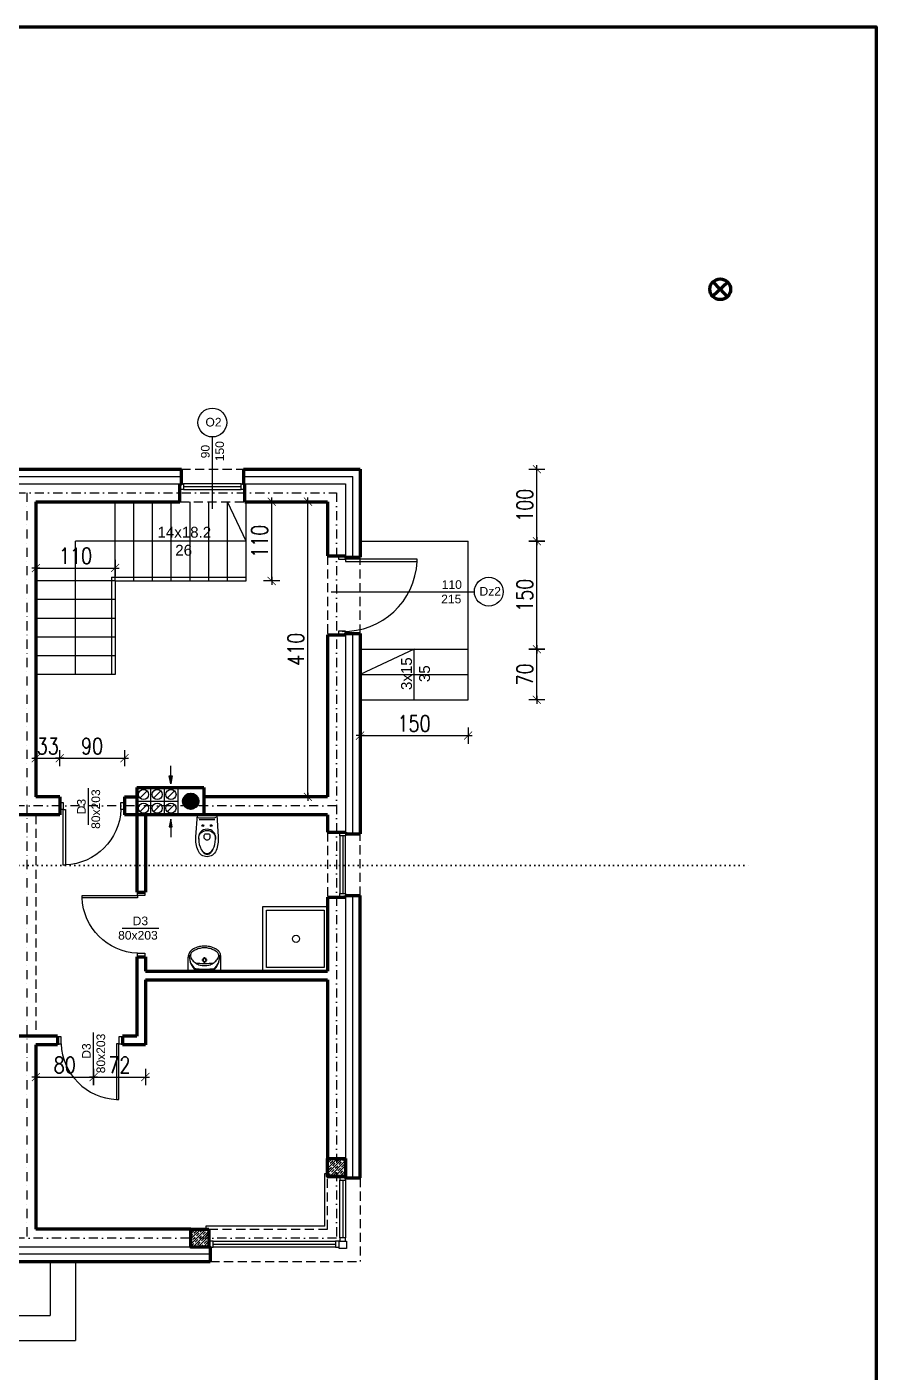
# Model space of a CAD drawing. Header units: millimetres. Extents: x 1606 to 6839, y -4024 to 5040.
# Drawn here: x 3896 to 5075, y 2800 to 4668 of the extents above; entities that cross this region are included whole.
import ezdxf

# ---------------------------------------------------------------- set-up
doc = ezdxf.new("R2010")
doc.units = ezdxf.units.MM
for name, pattern in [('DASHDOT', [25.4, 12.7, -6.35, 0, -6.35]), ('DASHED', [19.05, 12.7, -6.35]), ('DOT', [6.35, 0, -6.35])]:
    doc.linetypes.add(name, pattern=pattern)
doc.layers.get('0').update_dxf_attribs({"lineweight": 0})
for name, color, linetype, lineweight in [('A-meble', 254, 'Continuous', 5), ('A-murowane', 6, 'Continuous', 50), ('A-osie', 7, 'DASHDOT', 5), ('A-p.widokowa', 5, 'Continuous', 15), ('A-pod', 5, 'DASHED', 15), ('A-schody', 2, 'Continuous', 0), ('A-stolarka', 1, 'Continuous', 5), ('A-w.ocieplenie', 4, 'BATTING', 5), ('A-wykończenie', 4, 'Continuous', 5), ('A17_OPIS_WARSTW', 32, 'Continuous', 9), ('B-linia przekrojowa', 40, 'DOT', 25), ('B-materiały', 9, 'Continuous', 0), ('B-opis', 7, 'Continuous', 0)]:
    doc.layers.add(name, color=color, linetype=linetype, lineweight=lineweight)
doc.styles.add('APLUS', font='arial.ttf', dxfattribs={"width": 0.6})
doc.styles.add('ROMANS', font='romans.shx', dxfattribs={"width": 0.8})
doc.styles.get("Standard").update_dxf_attribs({"font": 'arial.ttf'})
doc.linetypes.add('BATTING', pattern='A,0.00254,-2.54,[134,ltypeshp.shx,S=2.54,R=0,X=-2.54,Y=0],-5.08,[134,ltypeshp.shx,S=2.54,R=180,X=2.54,Y=0],-2.54', length=10.16254)
doc.dimstyles.new('PM-100', dxfattribs={"dimscale": 2.8, "dimtxt": 8, "dimasz": 0.5, "dimexe": 0, "dimexo": 0, "dimgap": 2, "dimtad": 1, "dimdec": 1, "dimrnd": 0.1, "dimzin": 13, "dimdsep": 46, "dimtxsty": 'ROMANS', "dimblk": 'Q', "dimcen": 0, "dimse1": 1, "dimse2": 1, "dimclrd": 256, "dimclre": 251, "dimclrt": 41, "dimadec": 1, "dimazin": 0, "dimtfac": 1, "dimtdec": 1, "dimtix": 1, "dimtmove": 1, "dimatfit": 0, "dimldrblk": 'NONE', "dimfxl": 1, "dimtolj": 1, "dimtzin": 13, "dimlwd": -1, "dimlwe": 0, "dimarcsym": 0})

# ---------------------------------------------------------------- blocks, each defined once
blk = doc.blocks.new('A$C7FE075C5')
at = {"layer": 'A-stolarka'}
for p, q in [((-5, 0), (-85, 0)), ((-85, -4), (-5, -4)), ((-85, -8), (-5, -8))]:
    blk.add_line(p, q, dxfattribs=at)
for points in [[(-90, 0), (-85, 0), (-85, -8), (-90, -8), (-90, 0)], [(-5, 0), (0, 0), (0, -8), (-5, -8), (-5, 0)]]:
    blk.add_lwpolyline(points, dxfattribs=at)
blk = doc.blocks.new('A$C6DA452C0')
at = {"layer": 'A-stolarka'}
for p, q in [((175, 8), (5, 8)), ((175, 4), (5, 4)), ((5, 0), (175, 0))]:
    blk.add_line(p, q, dxfattribs=at)
for points in [[(5, 0), (0, 0), (0, 8), (5, 8), (5, 0)], [(180, 0), (175, 0), (175, 8), (180, 8), (180, 0)]]:
    blk.add_lwpolyline(points, dxfattribs=at)
blk = doc.blocks.new('A$C4D3D61A9')
at = {"layer": 'A-stolarka'}
for points in [[(5, 5), (8, 5), (8, 82), (5, 82)], [(0, -5), (5, -5), (5, 5), (0, 5)], [(85, -5), (90, -5), (90, 5), (85, 5)]]:
    blk.add_lwpolyline(points, close=True, dxfattribs=at)
blk.add_arc((4.8, 1.8), 80.2, 2.2624, 87.7376, dxfattribs=at)
blk = doc.blocks.new('A$C2DDC75EF')
at = {"layer": 'B-opis'}
blk.add_line((35, -4.9), (35, 46.1), dxfattribs=at)
at = {"layer": 'B-opis', "insert": (19.1, 9.7), "char_height": 12, "attachment_point": 1, "rotation": 90}
blk.add_mtext_dynamic_manual_height_columns('D3\\P\\pi-20.208;80x203', width=13.143, gutter_width=12.5, heights=[0], dxfattribs=at)
blk = doc.blocks.new('A$C7B764E71')
at = {"layer": 'A-meble'}
for points in [[(-90, 0), (-90, 90), (0, 90), (0, 0)], [(-85, 5), (-85, 85), (-5, 85), (-5, 5)]]:
    blk.add_lwpolyline(points, close=True, dxfattribs=at)
blk.add_circle((-43.9, 45), 5, dxfattribs=at)
at = {"layer": 'A-meble', "style": 'APLUS', "width": 0.8, "flags": 9}
blk.add_attdef('ESTCODE', (-90, 90), '', height=0.0213, dxfattribs=at)
blk = doc.blocks.new('A$C19D832B9')
at = {"layer": 'A-meble'}
blk.add_lwpolyline([(49.5, -12.6, -0.108747), (30.3, -15.5), (0, -13.5), (0, 13.5), (30.3, 15.5, -0.108747), (49.5, 12.6, -0.297002), (58.1, 0, -0.297002)], format="xyb", close=True, dxfattribs=at)
for points in [[(2.9, -13.7), (3.8, -11.4, 0.092626), (3.9, -10.6), (3.9, 10.3, 0.110215), (3.7, 11.1), (2.5, 13.7)], [(33.4, -11.5, 0.140223), (47.8, -8.2, 0.280577), (53.5, 0, 0.280577), (47.8, 8.2, 0.140223), (33.4, 11.5, 0.496783), (19.9, 0, 0.496783), (33.4, -11.5, -0.492052), (21.8, 0, -0.492052), (33.4, 11.5)], [(32.2, -3.9), (28.2, -3.9, -0.414214), (26.2, -1.9), (26.2, 0), (26.2, 1.8, -0.414214), (28.2, 3.8), (32.2, 3.8)], [(47.6, -8.4, 0.255814), (54.7, 0, 0.255814), (47.6, 8.4)]]:
    blk.add_lwpolyline(points, format="xyb", dxfattribs=at)
blk.add_lwpolyline([(6.1, -11), (6.1, 10.7)], dxfattribs=at)
for centre in [(14.8, 5.8), (14.8, -5.8)]:
    blk.add_circle(centre, 1.28, dxfattribs=at)
blk.add_arc((30.4, 0), 4.2, 294.6859, 65.3141, dxfattribs=at)
blk = doc.blocks.new('A$C40803298')
at = {"layer": 'A-meble', "linetype": 'Continuous'}
for p, q in [((0, -22.5), (0, 22.5)), ((0, 22.5), (19.5, 22.5)), ((0, 7.1), (0, -7.1)), ((15.6, 3.8), (15.6, 1.4)), ((11.8, 0), (14.2, 0)), ((15.6, -1.4), (15.6, -3.8)), ((17.1, 0), (19.5, 0)), ((0, -22.5), (19.5, -22.5))]:
    blk.add_line(p, q, dxfattribs=at)
for points in [[(22.5, 21.3), (20, 21.3), (17.5, 21), (15, 20.5), (12.5, 19.8), (10.2, 18.9), (7.9, 17.7), (5.7, 16.4), (3.7, 15)], [(22.5, 21.3), (20.1, 21.3), (17.8, 21), (15.4, 20.5), (13.1, 19.8), (10.9, 18.8), (8.8, 17.7), (6.8, 16.4), (5, 15)], [(20.7, 19.7), (19.2, 19.1), (17.8, 18.4), (16.5, 17.5), (15.2, 16.6), (14, 15.6), (12.9, 14.4), (11.9, 13.2), (11, 12)], [(29.2, 18.2), (28.2, 19.2), (27.2, 20.1), (26.1, 20.9), (24.9, 21.5), (23.6, 22), (22.2, 22.3), (20.9, 22.5), (19.5, 22.5)], [(26.4, 17.4), (25.9, 18), (25.2, 18.5), (24.6, 18.9), (23.8, 19.2), (23.1, 19.5), (22.3, 19.7), (21.5, 19.7), (20.7, 19.7)], [(2.4, 12.9), (2, 11.3), (1.7, 9.7), (1.5, 8.1), (1.3, 6.5), (1.1, 4.9), (1, 3.2), (0.9, 1.6), (0.9, 0)], [(0.9, 0), (0.9, -1.6), (1, -3.2), (1.1, -4.8), (1.3, -6.5), (1.5, -8.1), (1.7, -9.7), (2, -11.3), (2.3, -12.9)], [(3.7, 15), (3.4, 14.7), (3.2, 14.5), (3, 14.3), (2.8, 14), (2.7, 13.8), (2.6, 13.5), (2.4, 13.2), (2.4, 12.9)], [(3.7, 12.7), (3.5, 11.1), (3.3, 9.5), (3.1, 7.9), (3, 6.4), (2.9, 4.8), (2.8, 3.2), (2.8, 1.6), (2.8, 0)], [(2.8, 0), (2.8, -1.6), (2.8, -3.2), (2.9, -4.8), (3, -6.3), (3.1, -7.9), (3.3, -9.5), (3.5, -11.1), (3.7, -12.7)], [(5, 15), (4.7, 14.8), (4.5, 14.5), (4.3, 14.2), (4.1, 13.9), (4, 13.6), (3.8, 13.3), (3.8, 13), (3.7, 12.7)], [(11, 12), (10.2, 10.6), (9.6, 9.2), (9, 7.7), (8.6, 6.2), (8.3, 4.7), (8.1, 3.1), (8, 1.6), (8.1, 0)], [(8.1, 0), (8, -1.6), (8.1, -3.1), (8.3, -4.7), (8.6, -6.2), (9, -7.7), (9.6, -9.2), (10.2, -10.6), (11, -12)], [(11.7, 12.6), (11.3, 9.4), (11, 6.3), (10.8, 3.2), (10.7, 0), (10.8, -3.2), (11, -6.3), (11.3, -9.5), (11.7, -12.6)], [(31.7, 6.2), (31.4, 7.7), (30.9, 9.2), (30.4, 10.7), (29.8, 12.1), (29.1, 13.5), (28.3, 14.9), (27.4, 16.2), (26.4, 17.4)], [(31.1, 15.2), (30.9, 15.6), (30.7, 16), (30.5, 16.4), (30.2, 16.8), (30, 17.2), (29.7, 17.5), (29.4, 17.9), (29.2, 18.2)], [(34.9, 1.6), (34.8, 3.3), (34.5, 5.1), (34.2, 6.9), (33.7, 8.6), (33.2, 10.3), (32.6, 12), (31.9, 13.6), (31.1, 15.2)], [(31.7, -6.2), (32, -4.7), (32.3, -3.1), (32.4, -1.6), (32.4, 0), (32.4, 1.6), (32.3, 3.1), (32, 4.7), (31.7, 6.2)], [(34.9, -1.6), (35, -1.2), (35, -0.8), (35, -0.4), (35, 0), (35, 0.4), (35, 0.8), (35, 1.2), (34.9, 1.6)], [(2.3, -12.9), (2.4, -13.2), (2.5, -13.4), (2.7, -13.7), (2.8, -14), (3, -14.3), (3.2, -14.5), (3.4, -14.7), (3.7, -14.9)], [(3.7, -12.7), (3.7, -13), (3.8, -13.3), (3.9, -13.6), (4.1, -13.9), (4.3, -14.2), (4.5, -14.5), (4.7, -14.7), (4.9, -15)], [(3.7, -14.9), (5.7, -16.4), (7.9, -17.7), (10.1, -18.8), (12.5, -19.8), (14.9, -20.5), (17.4, -21), (19.9, -21.3), (22.5, -21.3)], [(4.9, -15), (6.8, -16.4), (8.8, -17.7), (10.9, -18.8), (13.1, -19.7), (15.4, -20.5), (17.7, -21), (20.1, -21.3), (22.5, -21.3)], [(11, -12), (11.9, -13.2), (12.9, -14.4), (14, -15.6), (15.2, -16.6), (16.5, -17.5), (17.8, -18.4), (19.2, -19.1), (20.7, -19.7)], [(19.5, -22.5), (20.9, -22.5), (22.2, -22.3), (23.6, -22), (24.9, -21.5), (26.1, -20.9), (27.2, -20.1), (28.2, -19.2), (29.2, -18.2)], [(20.7, -19.7), (21.5, -19.7), (22.3, -19.7), (23.1, -19.5), (23.8, -19.2), (24.6, -18.9), (25.2, -18.5), (25.9, -18), (26.4, -17.4)], [(26.4, -17.4), (27.4, -16.2), (28.3, -14.9), (29.1, -13.5), (29.8, -12.1), (30.4, -10.7), (30.9, -9.2), (31.4, -7.7), (31.7, -6.2)], [(29.2, -18.2), (29.4, -17.9), (29.7, -17.5), (30, -17.2), (30.2, -16.8), (30.5, -16.4), (30.7, -16), (30.9, -15.6), (31.1, -15.2)], [(31.1, -15.2), (31.9, -13.6), (32.6, -12), (33.2, -10.3), (33.7, -8.6), (34.2, -6.9), (34.5, -5.1), (34.8, -3.3), (34.9, -1.6)]]:
    blk.add_lwpolyline(points, dxfattribs=at)
for points in [[(12.7, 0), (13.5, -2.1), (15.6, -2.9), (17.8, -2.1), (18.6, 0), (17.8, 2.1), (15.6, 2.9), (13.5, 2.1)], [(13.5, 0), (14.1, -1.5), (15.6, -2.1), (17.2, -1.5), (17.8, 0), (17.2, 1.5), (15.6, 2.1), (14.1, 1.5)]]:
    blk.add_lwpolyline(points, close=True, dxfattribs=at)
blk = doc.blocks.new('A$C206D636A')
at = {"layer": 'A-murowane'}
h = blk.add_hatch(color=256, dxfattribs=at)
h.dxf.hatch_style = 1
h.paths.add_polyline_path([(-180, -416, 1), (-200, -416, 0.178765), (-197.6, -422.5), (-182.4, -422.5, 0.178765)])
h.paths.add_polyline_path([(-182.4, -422.5), (-197.6, -422.5, 0.460566)])
for p, q in [((-265, -397), (-265, -435)), ((-265, -397), (-172, -397)), ((-172, -397), (-172, -435))]:
    blk.add_line(p, q, dxfattribs=at)
blk.add_circle((-190, -416), 10, dxfattribs=at)
at = {"layer": 'B-materiały'}
for p, q in [((-260.4, -411.4), (-250.6, -401.6)), ((-246, -397), (-246, -435)), ((-241.4, -411.4), (-231.6, -401.6)), ((-227, -397), (-227, -435)), ((-222.4, -411.4), (-212.6, -401.6)), ((-208, -397), (-208, -435)), ((-265, -416), (-208, -416)), ((-260.4, -430.4), (-250.6, -420.6)), ((-241.4, -430.4), (-231.6, -420.6)), ((-222.4, -430.4), (-212.6, -420.6))]:
    blk.add_line(p, q, dxfattribs=at)
for centre in [(-255.5, -406.5), (-236.5, -406.5), (-217.5, -406.5), (-255.5, -425.5), (-236.5, -425.5), (-217.5, -425.5)]:
    blk.add_circle(centre, 7, dxfattribs=at)
blk = doc.blocks.new('A$C3D9378BC')
at = {"layer": 'A-p.widokowa'}
h = blk.add_hatch(color=256, dxfattribs=at)
h.dxf.hatch_style = 1
h.paths.add_polyline_path([(2, 25), (0, 14.1), (3.9, 14.1)])
blk.add_lwpolyline([(3.9, 14.1), (2, 25), (0, 14.1)], close=True, dxfattribs=at)
blk.add_lwpolyline([(2, 14.1), (2, 0)], dxfattribs=at)
blk = doc.blocks.new('A$C31ED699E')
at = {"layer": 'A-stolarka'}
for points in [[(-10, 110), (-10, 105), (0, 105), (0, 110)], [(0, 105), (0, 102), (99.1, 102), (99.1, 105)], [(-10, 5), (-10, 0), (0, 0), (0, 5)]]:
    blk.add_lwpolyline(points, close=True, dxfattribs=at)
blk.add_arc((-2.6, 106.8), 101.9, 268.6726, 357.2758, dxfattribs=at)
blk = doc.blocks.new('Q')
for p, q in [((-4, 0), (4, 0)), ((0, 8), (0, -8))]:
    blk.add_line(p, q)
at = {"const_width": 0.7}
blk.add_lwpolyline([(4, 4), (-4, -4)], dxfattribs=at)
blk = doc.blocks.new('*D35')
at = {"layer": 'A17_OPIS_WARSTW', "transparency": 16777216}
blk.add_line((4359.7, 3683.8), (4506.9, 3683.8), dxfattribs=at)
at = {"layer": 'Defpoints', "color": 0, "transparency": 16777216}
for p in [(4358.3, 3733.7), (4508.3, 3733.7), (4508.3, 3683.8)]:
    blk.add_point(p, dxfattribs=at)
at = {"layer": 'A17_OPIS_WARSTW', "transparency": 16777216, "xscale": 1.4, "yscale": 1.4, "zscale": 1.4, "rotation": 180}
blk.add_blockref('Q', (4358.3, 3683.8), dxfattribs=at)
at = {"layer": 'A17_OPIS_WARSTW', "transparency": 16777216, "xscale": 1.4, "yscale": 1.4, "zscale": 1.4}
blk.add_blockref('Q', (4508.3, 3683.8), dxfattribs=at)
at = {"layer": 'A17_OPIS_WARSTW', "color": 41, "transparency": 16777216, "insert": (4433.3, 3700.6), "char_height": 22.4, "attachment_point": 5, "style": 'ROMANS'}
blk.add_mtext('\\A1;150', dxfattribs=at)
blk = doc.blocks.new('_None')
blk = doc.blocks.new('*D36')
at = {"layer": 'A17_OPIS_WARSTW', "transparency": 16777216}
blk.add_line((4603.8, 3735.1), (4603.8, 3802.3), dxfattribs=at)
at = {"layer": 'Defpoints', "color": 0, "transparency": 16777216}
for p in [(4533.3, 3803.7), (4603.8, 3803.7), (4533.3, 3733.7)]:
    blk.add_point(p, dxfattribs=at)
at = {"layer": 'A17_OPIS_WARSTW', "transparency": 16777216, "xscale": 1.4, "yscale": 1.4, "zscale": 1.4}
for p, rotation in [((4603.8, 3803.7), 90), ((4603.8, 3733.7), 270)]:
    blk.add_blockref('Q', p, dxfattribs=dict(at, rotation=rotation))
at = {"layer": 'A17_OPIS_WARSTW', "color": 41, "transparency": 16777216, "insert": (4587, 3768.7), "char_height": 22.4, "attachment_point": 5, "rotation": 90, "style": 'ROMANS'}
blk.add_mtext('\\A1;70', dxfattribs=at)
blk = doc.blocks.new('*D37')
at = {"layer": 'A17_OPIS_WARSTW', "transparency": 16777216}
blk.add_line((4603.8, 3805.1), (4603.8, 3952.3), dxfattribs=at)
at = {"layer": 'Defpoints', "color": 0, "transparency": 16777216}
for p in [(4533.3, 3953.7), (4603.8, 3953.7), (4508.3, 3803.7)]:
    blk.add_point(p, dxfattribs=at)
at = {"layer": 'A17_OPIS_WARSTW', "transparency": 16777216, "xscale": 1.4, "yscale": 1.4, "zscale": 1.4}
for p, rotation in [((4603.8, 3953.7), 90), ((4603.8, 3803.7), 270)]:
    blk.add_blockref('Q', p, dxfattribs=dict(at, rotation=rotation))
at = {"layer": 'A17_OPIS_WARSTW', "color": 41, "transparency": 16777216, "insert": (4587, 3878.7), "char_height": 22.4, "attachment_point": 5, "rotation": 90, "style": 'ROMANS'}
blk.add_mtext('\\A1;150', dxfattribs=at)
blk = doc.blocks.new('*D38')
at = {"layer": 'A17_OPIS_WARSTW', "transparency": 16777216}
blk.add_line((4603.8, 3955.1), (4603.8, 4052.3), dxfattribs=at)
at = {"layer": 'Defpoints', "color": 0, "transparency": 16777216}
for p in [(4383.3, 4053.7), (4603.8, 4053.7), (4533.3, 3953.7)]:
    blk.add_point(p, dxfattribs=at)
at = {"layer": 'A17_OPIS_WARSTW', "transparency": 16777216, "xscale": 1.4, "yscale": 1.4, "zscale": 1.4}
for p, rotation in [((4603.8, 4053.7), 90), ((4603.8, 3953.7), 270)]:
    blk.add_blockref('Q', p, dxfattribs=dict(at, rotation=rotation))
at = {"layer": 'A17_OPIS_WARSTW', "color": 41, "transparency": 16777216, "insert": (4587, 4003.7), "char_height": 22.4, "attachment_point": 5, "rotation": 90, "style": 'ROMANS'}
blk.add_mtext('\\A1;100', dxfattribs=at)
blk = doc.blocks.new('*D39')
at = {"layer": 'A17_OPIS_WARSTW', "transparency": 16777216}
blk.add_line((3909.7, 3916.6), (4016.9, 3916.6), dxfattribs=at)
at = {"layer": 'Defpoints', "color": 0, "transparency": 16777216}
for p in [(4018.3, 3916.6), (3908.3, 3898.7), (4018.3, 3898.7)]:
    blk.add_point(p, dxfattribs=at)
at = {"layer": 'A17_OPIS_WARSTW', "transparency": 16777216, "xscale": 1.4, "yscale": 1.4, "zscale": 1.4, "rotation": 180}
blk.add_blockref('Q', (3908.3, 3916.6), dxfattribs=at)
at = {"layer": 'A17_OPIS_WARSTW', "transparency": 16777216, "xscale": 1.4, "yscale": 1.4, "zscale": 1.4}
blk.add_blockref('Q', (4018.3, 3916.6), dxfattribs=at)
at = {"layer": 'A17_OPIS_WARSTW', "color": 41, "transparency": 16777216, "insert": (3963.3, 3933.4), "char_height": 22.4, "attachment_point": 5, "style": 'ROMANS'}
blk.add_mtext('\\A1;110', dxfattribs=at)
blk = doc.blocks.new('*D40')
at = {"layer": 'A17_OPIS_WARSTW', "transparency": 16777216}
blk.add_line((4235.7, 3900.1), (4235.7, 4007.3), dxfattribs=at)
at = {"layer": 'Defpoints', "color": 0, "transparency": 16777216}
for p in [(4200.3, 4008.7), (4235.7, 4008.7), (4200.3, 3898.7)]:
    blk.add_point(p, dxfattribs=at)
at = {"layer": 'A17_OPIS_WARSTW', "transparency": 16777216, "xscale": 1.4, "yscale": 1.4, "zscale": 1.4}
for p, rotation in [((4235.7, 4008.7), 90), ((4235.7, 3898.7), 270)]:
    blk.add_blockref('Q', p, dxfattribs=dict(at, rotation=rotation))
at = {"layer": 'A17_OPIS_WARSTW', "color": 41, "transparency": 16777216, "insert": (4218.9, 3953.7), "char_height": 22.4, "attachment_point": 5, "rotation": 90, "style": 'ROMANS'}
blk.add_mtext('\\A1;110', dxfattribs=at)
blk = doc.blocks.new('*D41')
at = {"layer": 'A17_OPIS_WARSTW', "transparency": 16777216}
blk.add_line((4286, 3600.1), (4286, 4007.3), dxfattribs=at)
at = {"layer": 'Defpoints', "color": 0, "transparency": 16777216}
for p in [(4286, 4008.7), (4313.3, 4008.7), (4313.3, 3598.7)]:
    blk.add_point(p, dxfattribs=at)
at = {"layer": 'A17_OPIS_WARSTW', "transparency": 16777216, "xscale": 1.4, "yscale": 1.4, "zscale": 1.4}
for p, rotation in [((4286, 4008.7), 90), ((4286, 3598.7), 270)]:
    blk.add_blockref('Q', p, dxfattribs=dict(at, rotation=rotation))
at = {"layer": 'A17_OPIS_WARSTW', "color": 41, "transparency": 16777216, "insert": (4269.2, 3803.7), "char_height": 22.4, "attachment_point": 5, "rotation": 90, "style": 'ROMANS'}
blk.add_mtext('\\A1;410', dxfattribs=at)
blk = doc.blocks.new('*D42')
at = {"layer": 'A17_OPIS_WARSTW', "transparency": 16777216}
for p, q in [((3906.9, 3652.5), (3905.5, 3652.5)), ((3908.3, 3652.5), (3941.3, 3652.5)), ((3942.7, 3652.5), (3944.1, 3652.5))]:
    blk.add_line(p, q, dxfattribs=at)
at = {"layer": 'Defpoints', "color": 0, "transparency": 16777216}
for p in [(3941.3, 3652.5), (3908.3, 3598.7), (3941.3, 3598.7)]:
    blk.add_point(p, dxfattribs=at)
at = {"layer": 'A17_OPIS_WARSTW', "transparency": 16777216, "xscale": 1.4, "yscale": 1.4, "zscale": 1.4}
blk.add_blockref('Q', (3908.3, 3652.5), dxfattribs=at)
at = {"layer": 'A17_OPIS_WARSTW', "transparency": 16777216, "xscale": 1.4, "yscale": 1.4, "zscale": 1.4, "rotation": 180}
blk.add_blockref('Q', (3941.3, 3652.5), dxfattribs=at)
at = {"layer": 'A17_OPIS_WARSTW', "color": 41, "transparency": 16777216, "insert": (3924.8, 3669.3), "char_height": 22.4, "attachment_point": 5, "style": 'ROMANS'}
blk.add_mtext('\\A1;33', dxfattribs=at)
blk = doc.blocks.new('*D43')
at = {"layer": 'A17_OPIS_WARSTW', "transparency": 16777216}
blk.add_line((3942.7, 3652.5), (4029.9, 3652.5), dxfattribs=at)
at = {"layer": 'Defpoints', "color": 0, "transparency": 16777216}
for p in [(4031.3, 3652.5), (3941.3, 3598.7), (4031.3, 3598.7)]:
    blk.add_point(p, dxfattribs=at)
at = {"layer": 'A17_OPIS_WARSTW', "transparency": 16777216, "xscale": 1.4, "yscale": 1.4, "zscale": 1.4, "rotation": 180}
blk.add_blockref('Q', (3941.3, 3652.5), dxfattribs=at)
at = {"layer": 'A17_OPIS_WARSTW', "transparency": 16777216, "xscale": 1.4, "yscale": 1.4, "zscale": 1.4}
blk.add_blockref('Q', (4031.3, 3652.5), dxfattribs=at)
at = {"layer": 'A17_OPIS_WARSTW', "color": 41, "transparency": 16777216, "insert": (3986.3, 3669.3), "char_height": 22.4, "attachment_point": 5, "style": 'ROMANS'}
blk.add_mtext('\\A1;90', dxfattribs=at)
blk = doc.blocks.new('*D44')
at = {"layer": 'A17_OPIS_WARSTW', "transparency": 16777216}
blk.add_line((3909.7, 3209.7), (3986.9, 3209.7), dxfattribs=at)
at = {"layer": 'Defpoints', "color": 0, "transparency": 16777216}
for p in [(3908.3, 3254.7), (3988.3, 3254.7), (3988.3, 3209.7)]:
    blk.add_point(p, dxfattribs=at)
at = {"layer": 'A17_OPIS_WARSTW', "transparency": 16777216, "xscale": 1.4, "yscale": 1.4, "zscale": 1.4, "rotation": 180}
blk.add_blockref('Q', (3908.3, 3209.7), dxfattribs=at)
at = {"layer": 'A17_OPIS_WARSTW', "transparency": 16777216, "xscale": 1.4, "yscale": 1.4, "zscale": 1.4}
blk.add_blockref('Q', (3988.3, 3209.7), dxfattribs=at)
at = {"layer": 'A17_OPIS_WARSTW', "color": 41, "transparency": 16777216, "insert": (3948.3, 3226.5), "char_height": 22.4, "attachment_point": 5, "style": 'ROMANS'}
blk.add_mtext('\\A1;80', dxfattribs=at)
blk = doc.blocks.new('*D45')
at = {"layer": 'A17_OPIS_WARSTW', "transparency": 16777216}
blk.add_line((3989.7, 3209.7), (4058.9, 3209.7), dxfattribs=at)
at = {"layer": 'Defpoints', "color": 0, "transparency": 16777216}
for p in [(4060.3, 3254.7), (3988.3, 3209.7), (4060.3, 3209.7)]:
    blk.add_point(p, dxfattribs=at)
at = {"layer": 'A17_OPIS_WARSTW', "transparency": 16777216, "xscale": 1.4, "yscale": 1.4, "zscale": 1.4, "rotation": 180}
blk.add_blockref('Q', (3988.3, 3209.7), dxfattribs=at)
at = {"layer": 'A17_OPIS_WARSTW', "transparency": 16777216, "xscale": 1.4, "yscale": 1.4, "zscale": 1.4}
blk.add_blockref('Q', (4060.3, 3209.7), dxfattribs=at)
at = {"layer": 'A17_OPIS_WARSTW', "color": 41, "transparency": 16777216, "insert": (4024.3, 3226.5), "char_height": 22.4, "attachment_point": 5, "style": 'ROMANS'}
blk.add_mtext('\\A1;72', dxfattribs=at)

msp = doc.modelspace()

# ---------------------------------------------------------------- hatches: boundary and pattern name
at = {"layer": 'B-materiały'}
h = msp.add_hatch(dxfattribs=at)
h.set_pattern_fill('JIS_STN_1E', color=256, scale=5)
h.paths.add_polyline_path([(4338.32, 3096.67), (4338.32, 3071.67), (4313.32, 3071.67), (4313.32, 3096.67)])
h = msp.add_hatch(dxfattribs=at)
h.set_pattern_fill('JIS_STN_1E', color=256, scale=5)
h.paths.add_polyline_path([(4148.32, 2998.67), (4148.32, 2973.67), (4123.32, 2973.67), (4123.32, 2998.67)])

# ---------------------------------------------------------------- linework, layer by layer
at = {"layer": 'A-murowane'}
for p, q in [((4868.83, 4313.51), (4847.82, 4293.82)), ((4858.32, 4303.67), (4848.48, 4314.17)), ((4858.32, 4303.67), (4868.17, 4293.16)), ((3831.32, 4053.67), (4110.32, 4053.67)), ((4196.32, 4053.67), (4358.32, 4053.67)), ((4358.32, 4053.67), (4358.32, 3931.67)), ((4108.32, 4008.67), (4108.32, 4033.67)), ((4198.32, 4008.67), (4198.32, 4033.67)), ((3908.32, 4008.67), (4108.32, 4008.67)), ((3908.32, 4008.67), (3908.32, 3598.67)), ((4198.32, 4008.67), (4313.32, 4008.67)), ((4313.32, 4008.67), (4313.32, 3933.67)), ((4313.32, 3933.67), (4338.32, 3933.67)), ((4313.32, 3823.67), (4338.32, 3823.67)), ((4313.32, 3823.67), (4313.32, 3598.67)), ((4358.32, 3825.67), (4358.32, 3547.67)), ((3941.32, 3598.67), (3908.32, 3598.67)), ((3941.32, 3598.67), (3941.32, 3573.67)), ((4031.32, 3598.67), (4031.32, 3573.67)), ((4031.32, 3598.67), (4048.32, 3598.67)), ((4131.32, 3598.67), (4130.32, 3598.67)), ((4313.32, 3598.67), (4141.32, 3598.67)), ((3941.32, 3573.67), (3439.32, 3573.67)), ((4313.32, 3573.67), (4031.32, 3573.67)), ((4048.32, 3573.67), (4048.32, 3466.67)), ((4060.32, 3573.67), (4060.32, 3466.67)), ((4313.32, 3573.67), (4313.32, 3549.67)), ((4313.32, 3549.67), (4338.32, 3549.67)), ((4338.32, 3549.67), (4338.32, 3547.67)), ((4338.32, 3547.67), (4358.32, 3547.67)), ((4048.32, 3466.67), (4060.32, 3466.67)), ((4313.32, 3459.67), (4338.32, 3459.67)), ((4313.32, 3459.67), (4313.32, 3356.67)), ((4338.32, 3461.67), (4358.32, 3461.67)), ((4338.32, 3459.67), (4338.32, 3461.67)), ((4358.32, 3069.67), (4358.32, 3461.67)), ((4048.32, 3376.67), (4060.32, 3376.67)), ((4048.32, 3376.67), (4048.32, 3266.67)), ((4060.32, 3376.67), (4060.32, 3356.67)), ((4060.32, 3356.67), (4313.32, 3356.67)), ((4060.32, 3344.67), (4313.32, 3344.67)), ((4060.32, 3344.67), (4060.32, 3254.67)), ((4313.32, 3344.67), (4313.32, 3096.67)), ((3938.32, 3266.67), (3748.32, 3266.67)), ((3908.32, 3254.67), (3908.32, 2998.67)), ((3938.32, 3254.67), (3908.32, 3254.67)), ((3938.32, 3266.67), (3938.32, 3254.67)), ((4048.32, 3266.67), (4028.32, 3266.67)), ((4028.32, 3266.67), (4028.32, 3254.67)), ((4060.32, 3254.67), (4028.32, 3254.67)), ((4313.32, 3071.67), (4338.32, 3071.67)), ((4123.32, 2998.67), (3908.32, 2998.67)), ((3863.32, 2953.67), (4150.32, 2953.67))]:
    msp.add_line(p, q, dxfattribs=at)
at = {"layer": 'A-murowane', "color": 1}
msp.add_lwpolyline([(2727.36, 4668), (5074.74, 4668), (5074.74, 673.43), (2727.36, 673.43)], close=True, dxfattribs=at)
at = {"layer": 'A-murowane'}
for points in [[(4108.32, 4033.67), (4110.32, 4033.67), (4110.32, 4053.67)], [(4196.32, 4053.67), (4196.32, 4033.67), (4198.32, 4033.67)], [(4338.32, 3933.67), (4338.32, 3931.67), (4358.32, 3931.67)], [(4338.32, 3823.67), (4338.32, 3825.67), (4358.32, 3825.67)], [(4338.32, 3071.67), (4338.32, 3069.67), (4358.32, 3069.67)], [(4148.32, 2973.67), (4150.32, 2973.67), (4150.32, 2953.67)]]:
    msp.add_lwpolyline(points, dxfattribs=at)
for points in [[(4338.32, 3096.67), (4338.32, 3071.67), (4313.32, 3071.67), (4313.32, 3096.67)], [(4148.32, 2998.67), (4148.32, 2973.67), (4123.32, 2973.67), (4123.32, 2998.67)]]:
    msp.add_lwpolyline(points, close=True, dxfattribs=at)
msp.add_circle((4858.32, 4303.67), 14.4, dxfattribs=at)
at = {"layer": 'A-osie'}
for p, q in [((3090.82, 4021.17), (4325.82, 4021.17)), ((3895.82, 4021.17), (3895.82, 2986.17)), ((4325.82, 4021.17), (4325.82, 2986.17)), ((4325.82, 3586.17), (3090.82, 3586.17)), ((4325.82, 2986.17), (3090.82, 2986.17))]:
    msp.add_line(p, q, dxfattribs=at)
at = {"layer": 'A-p.widokowa'}
for points in [[(4309.32, 3002.67), (4309.32, 3075.67), (4313.32, 3075.67)], [(4309.32, 3002.67), (4144.32, 3002.67), (4144.32, 2998.67)]]:
    msp.add_lwpolyline(points, dxfattribs=at)
at = {"layer": 'A-pod'}
for p, q in [((4110.32, 4053.67), (4196.32, 4053.67)), ((4108.32, 4008.67), (4198.32, 4008.67)), ((4313.32, 3933.67), (4313.32, 3823.67)), ((4358.32, 3825.67), (4358.32, 3931.67)), ((3908.32, 3573.67), (3908.32, 3266.67)), ((4313.32, 3549.67), (4313.32, 3459.67)), ((4358.32, 3461.67), (4358.32, 3547.67)), ((4313.32, 2998.67), (4313.32, 3071.67)), ((4358.32, 3069.67), (4358.32, 2953.67)), ((4148.32, 2998.67), (4313.32, 2998.67)), ((4150.32, 2953.67), (4358.32, 2953.67))]:
    msp.add_line(p, q, dxfattribs=at)
at = {"layer": 'A-schody'}
for p, q in [((4018.32, 3898.67), (4018.32, 4008.67)), ((4044.32, 3898.67), (4044.32, 4008.67)), ((4070.32, 3898.67), (4070.32, 4008.67)), ((4096.32, 3898.67), (4096.32, 4008.67)), ((4122.32, 3898.67), (4122.32, 4008.67)), ((4148.32, 3898.67), (4148.32, 4008.67)), ((4174.32, 3898.67), (4174.32, 4008.67)), ((4200.32, 3953.67), (4174.32, 4008.67)), ((4200.32, 3898.67), (4200.32, 4008.67)), ((4200.32, 3953.67), (3963.32, 3953.67)), ((3963.32, 3768.67), (3963.32, 3953.67)), ((4358.32, 3953.67), (4508.32, 3953.67)), ((4508.32, 3733.67), (4508.32, 3953.67)), ((4018.32, 3898.67), (3908.32, 3898.67)), ((4013.32, 3903.67), (4013.32, 3768.67)), ((4013.32, 3903.67), (4200.32, 3903.67)), ((4018.32, 3898.67), (4018.32, 3768.67)), ((4018.32, 3898.67), (4200.32, 3898.67)), ((4018.32, 3872.67), (3908.32, 3872.67)), ((4018.32, 3846.67), (3908.32, 3846.67)), ((4018.32, 3820.67), (3908.32, 3820.67)), ((4018.32, 3794.67), (3908.32, 3794.67)), ((4358.32, 3803.67), (4508.32, 3803.67)), ((4433.32, 3803.67), (4358.32, 3768.67)), ((4433.32, 3733.67), (4433.32, 3803.67)), ((4018.32, 3768.67), (3908.32, 3768.67)), ((4358.32, 3768.67), (4508.32, 3768.67)), ((4358.32, 3733.67), (4508.32, 3733.67)), ((3928.32, 2953.67), (3928.32, 2878.67)), ((3963.32, 2953.67), (3963.32, 2843.67)), ((3488.32, 2878.67), (3928.32, 2878.67)), ((3453.32, 2843.67), (3963.32, 2843.67))]:
    msp.add_line(p, q, dxfattribs=at)
at = {"layer": 'A-stolarka'}
msp.add_lwpolyline([(4339.32, 2981.67), (4339.32, 2971.67), (4329.32, 2971.67), (4329.32, 2981.67), (4339.32, 2981.67)], dxfattribs=at)
at = {"layer": 'A-w.ocieplenie'}
for p, q in [((3831.32, 4043.67), (4110.32, 4043.67)), ((4196.32, 4043.67), (4348.32, 4043.67)), ((4348.32, 3931.67), (4348.32, 4043.67)), ((4348.32, 3547.67), (4348.32, 3825.67)), ((4348.32, 3069.67), (4348.32, 3461.67)), ((4150.32, 2963.67), (3873.32, 2963.67))]:
    msp.add_line(p, q, dxfattribs=at)
at = {"layer": 'A-wykończenie'}
for p, q in [((3833.32, 4033.67), (4108.32, 4033.67)), ((4108.32, 4033.67), (4110.32, 4033.67)), ((4196.32, 4033.67), (4338.32, 4033.67)), ((4338.32, 4033.67), (4338.32, 3933.67)), ((4338.32, 3933.67), (4338.32, 3931.67)), ((4338.32, 3823.67), (4338.32, 3825.67)), ((4338.32, 3823.67), (4338.32, 3549.67)), ((4338.32, 3549.67), (4338.32, 3547.67)), ((4338.32, 3459.67), (4338.32, 3461.67)), ((4338.32, 3459.67), (4338.32, 3096.67)), ((4123.32, 2973.67), (3883.32, 2973.67))]:
    msp.add_line(p, q, dxfattribs=at)
at = {"layer": 'B-linia przekrojowa'}
msp.add_line((2872.15, 3503.67), (4901.47, 3503.67), dxfattribs=at)
at = {"layer": 'B-opis'}
for p, q in [((4153.32, 3998.67), (4153.32, 4098.53)), ((4318.32, 3883.67), (4516.99, 3883.67))]:
    msp.add_line(p, q, dxfattribs=at)
for centre in [(4153.32, 4118.53), (4536.99, 3883.67)]:
    msp.add_circle(centre, 20, dxfattribs=at)

# ---------------------------------------------------------------- block references
for name, p in [('A$C31ED699E', (4338.32, 3823.67)), ('A$C206D636A', (4313.32, 4008.67))]:
    msp.add_blockref(name, p)
at = {"layer": 'A-meble'}
for name, p, rotation in [('A$C19D832B9', (4145.95, 3573.67), 270), ('A$C40803298', (4142.41, 3356.67), 90)]:
    msp.add_blockref(name, p, dxfattribs=dict(at, rotation=rotation))
at = {"layer": 'A-p.widokowa', "xscale": -1, "rotation": 180}
msp.add_blockref('A$C3D9378BC', (4093.53, 3642.03), dxfattribs=at)
at = {"layer": 'A-p.widokowa'}
msp.add_blockref('A$C3D9378BC', (4093.53, 3542.99), dxfattribs=at)
at = {"layer": 'A-schody'}
msp.add_blockref('A$C7B764E71', (4313.32, 3356.67), dxfattribs=at)
at = {"layer": 'A-stolarka'}
for name, p in [('A$C7FE075C5', (4198.32, 4033.67)), ('A$C2DDC75EF', (3946.32, 3564.81)), ('A$C2DDC75EF', (3953.32, 3225.44))]:
    msp.add_blockref(name, p, dxfattribs=at)
at = {"layer": 'A-stolarka', "xscale": -1}
for name, p, rotation in [('A$C4D3D61A9', (3941.32, 3586.17), 180), ('A$C4D3D61A9', (4054.32, 3466.67), 90), ('A$C7FE075C5', (4330.32, 2981.67), 90.00000000000416), ('A$C6DA452C0', (4329.32, 2973.67), 4.156675004196587e-12)]:
    msp.add_blockref(name, p, dxfattribs=dict(at, rotation=rotation))
at = {"layer": 'A-stolarka'}
for name, p, rotation in [('A$C7FE075C5', (4338.32, 3459.67), 270), ('A$C2DDC75EF', (4032.97, 3451.67), 270), ('A$C4D3D61A9', (4028.32, 3260.67), 180)]:
    msp.add_blockref(name, p, dxfattribs=dict(at, rotation=rotation))

# ---------------------------------------------------------------- texts
at = {"layer": 'B-opis', "attachment_point": 1}
for s, insert, char_height in [('O2', (4143.69, 4125.12), 12), ('\\pi-29.02;14x18.2\\P\\pi-4.2948;26', (4106.06, 3973.79), 15), ('\\pi-6.0998;110\\P\\pi-6.8324;215', (4477.81, 3899.55), 12), ('Dz2', (4524.13, 3890.26), 12)]:
    msp.add_mtext_dynamic_manual_height_columns(s, width=13.1429, gutter_width=12.5, heights=[0], dxfattribs=dict(at, insert=insert, char_height=char_height))
at = {"layer": 'B-opis', "attachment_point": 1, "rotation": 90}
for s, insert, char_height in [('\\pi-2.0029;90\\P\\pi-6.0998;150', (4137.44, 4070.94), 12), ('\\pi-15.289;3x15 \\P\\pi-4.2232;35', (4415.33, 3762.39), 15)]:
    msp.add_mtext_dynamic_manual_height_columns(s, width=13.1429, gutter_width=12.5, heights=[0], dxfattribs=dict(at, insert=insert, char_height=char_height))

# ---------------------------------------------------------------- dimensions: what is measured, and where the dimension line sits
at = {"layer": 'A17_OPIS_WARSTW'}
for base, p1, p2, picture, middle in [((4603.82, 4053.67), (4533.32, 3953.67), (4383.32, 4053.67), '*D38', (4587.02, 4003.67)), ((4235.65, 4008.67), (4200.32, 3898.67), (4200.32, 4008.67), '*D40', (4218.85, 3953.67)), ((4286, 4008.67), (4313.32, 3598.67), (4313.32, 4008.67), '*D41', (4269.2, 3803.67)), ((4603.82, 3953.67), (4508.32, 3803.67), (4533.32, 3953.67), '*D37', (4587.02, 3878.67)), ((4603.82, 3803.67), (4533.32, 3733.67), (4533.32, 3803.67), '*D36', (4587.02, 3768.67))]:
    dim = msp.add_linear_dim(base=base, p1=p1, p2=p2, angle=90, dimstyle='PM-100', dxfattribs=at)
    dim.commit()
    dim.dimension.update_dxf_attribs({"geometry": picture, "text_midpoint": middle})
for base, p1, p2, picture, middle in [((4018.32, 3916.59), (3908.32, 3898.67), (4018.32, 3898.67), '*D39', (3963.32, 3933.39)), ((4508.32, 3683.83), (4358.32, 3733.67), (4508.32, 3733.67), '*D35', (4433.32, 3700.63)), ((3941.32, 3652.48), (3908.32, 3598.67), (3941.32, 3598.67), '*D42', (3924.82, 3669.28)), ((4031.32, 3652.48), (3941.32, 3598.67), (4031.32, 3598.67), '*D43', (3986.32, 3669.28)), ((3988.32, 3209.71), (3908.32, 3254.67), (3988.32, 3254.67), '*D44', (3948.32, 3226.51)), ((4060.32, 3209.71), (3988.32, 3209.71), (4060.32, 3254.67), '*D45', (4024.32, 3226.51))]:
    dim = msp.add_linear_dim(base=base, p1=p1, p2=p2, dimstyle='PM-100', dxfattribs=at)
    dim.commit()
    dim.dimension.update_dxf_attribs({"geometry": picture, "text_midpoint": middle})

doc.saveas('drawing.dxf')
